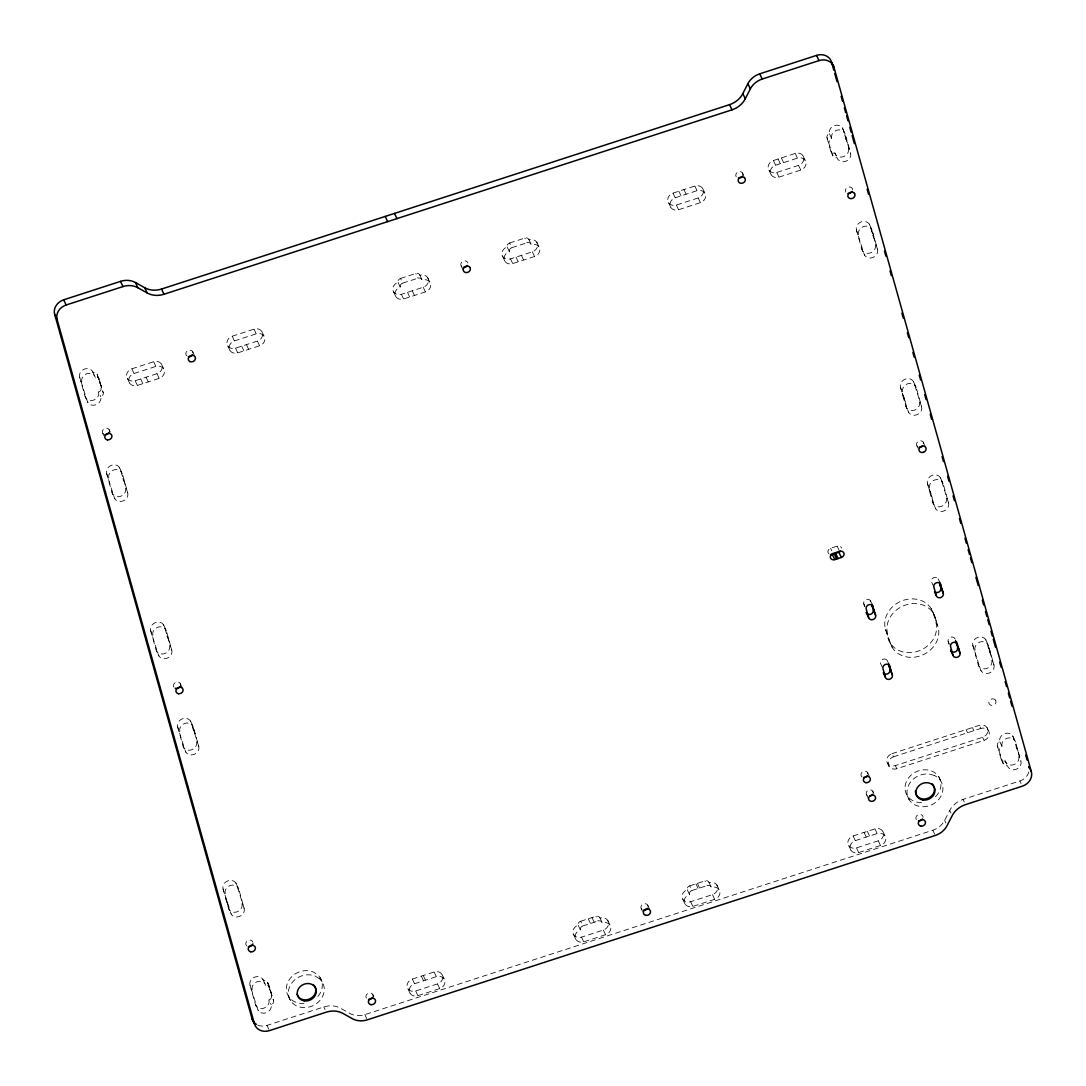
<?xml version="1.0" encoding="UTF-8"?>
<svg xmlns="http://www.w3.org/2000/svg" width="1086" height="1086" viewBox="0 0 1086 1086"><rect width="100%" height="100%" fill="white"/><g stroke="black" fill="none" stroke-linecap="round" stroke-linejoin="round"><path stroke-width="0.75" stroke-dasharray="5 3.75" d="M257.654 1025.062A12.652 10.955 -25.1 0 0 267.007 1025.401L323.818 1006.953A20.702 17.933 -25.1 0 1 340.597 1008.256L349.909 1013.482A18.408 15.937 -25.1 0 0 364.828 1014.636L932.833 830.233A18.408 15.937 -25.1 0 0 944.657 820.392L949.734 810.495A20.702 17.933 -25.1 0 1 963.051 799.418L1019.863 780.983A12.652 10.955 -25.1 0 0 1029.121 770.843M400.53 278.437L415.802 273.482A3.448 2.986 -25.1 0 1 419.888 275.301A7.127 6.177 -25.1 0 1 428.318 279.075A7.127 6.177 -25.1 0 1 423.228 287.233L401.413 294.32A7.127 6.177 -25.1 0 1 392.969 290.546A7.127 6.177 -25.1 0 1 398.06 282.387A3.448 2.986 -25.1 0 1 400.53 278.437L402.73 283.12A3.448 2.986 -25.1 0 0 400.259 287.071A7.127 6.177 -25.1 0 0 395.168 295.229A7.127 6.177 -25.1 0 0 403.598 299.003L425.427 291.917A7.127 6.177 -25.1 0 0 430.518 283.758A7.127 6.177 -25.1 0 0 422.087 279.984A3.448 2.986 -25.1 0 0 418.001 278.165L415.802 273.482M509.633 243.006L524.918 238.051A3.448 2.986 -25.1 0 1 528.991 239.884A7.127 6.177 -25.1 0 1 537.434 243.644A7.127 6.177 -25.1 0 1 532.344 251.816L510.515 258.889A7.127 6.177 -25.1 0 1 502.085 255.129A7.127 6.177 -25.1 0 1 507.176 246.956A3.448 2.986 -25.1 0 1 509.633 243.006L511.832 247.703A3.448 2.986 -25.1 0 0 509.375 251.653A7.127 6.177 -25.1 0 0 504.271 259.812A7.127 6.177 -25.1 0 0 512.714 263.586L534.529 256.5A7.127 6.177 -25.1 0 0 539.633 248.327A7.127 6.177 -25.1 0 0 531.19 244.567A3.448 2.986 -25.1 0 0 527.104 242.735L524.918 238.051M131.84 368.819L153.655 361.733A7.127 6.177 -25.1 0 1 162.099 365.507A7.127 6.177 -25.1 0 1 156.995 373.665L135.18 380.752A7.127 6.177 -25.1 0 1 126.736 376.978A7.127 6.177 -25.1 0 1 131.84 368.819L134.026 373.503A7.127 6.177 -25.1 0 0 128.935 381.675A7.127 6.177 -25.1 0 0 137.379 385.435L159.194 378.349A7.127 6.177 -25.1 0 0 164.285 370.19A7.127 6.177 -25.1 0 0 155.855 366.416L153.655 361.733M232.214 336.226L254.043 329.139A7.127 6.177 -25.1 0 1 262.473 332.913A7.127 6.177 -25.1 0 1 257.382 341.072L235.553 348.158A7.127 6.177 -25.1 0 1 227.123 344.398A7.127 6.177 -25.1 0 1 232.214 336.226L234.413 340.923A7.127 6.177 -25.1 0 0 229.322 349.081A7.127 6.177 -25.1 0 0 237.753 352.855L259.581 345.769A7.127 6.177 -25.1 0 0 264.672 337.597A7.127 6.177 -25.1 0 0 256.228 333.836L254.043 329.139M673.021 193.118L694.85 186.032A7.127 6.177 -25.1 0 1 703.28 189.806A7.127 6.177 -25.1 0 1 698.189 197.964L676.361 205.05A7.127 6.177 -25.1 0 1 667.931 201.277A7.127 6.177 -25.1 0 1 673.021 193.118L675.22 197.801A7.127 6.177 -25.1 0 0 670.13 205.973A7.127 6.177 -25.1 0 0 678.56 209.734L700.389 202.648A7.127 6.177 -25.1 0 0 705.479 194.489A7.127 6.177 -25.1 0 0 697.036 190.715L694.85 186.032M773.408 160.524L795.223 153.438A7.127 6.177 -25.1 0 1 803.667 157.212A7.127 6.177 -25.1 0 1 798.563 165.371L776.748 172.457A7.127 6.177 -25.1 0 1 768.304 168.697A7.127 6.177 -25.1 0 1 773.408 160.524L775.594 165.221A7.127 6.177 -25.1 0 0 770.503 173.38A7.127 6.177 -25.1 0 0 778.947 177.154L800.762 170.068A7.127 6.177 -25.1 0 0 805.853 161.895A7.127 6.177 -25.1 0 0 797.423 158.135L795.223 153.438M402.73 283.12L418.001 278.165M511.832 247.703L527.104 242.735M134.026 373.503L155.855 366.416M234.413 340.923L256.228 333.836M675.22 197.801L697.036 190.715M775.594 165.221L797.423 158.135M828.889 553.846A3.679 3.19 -25.1 0 1 830.614 548.254L837.17 546.122A3.679 3.19 -25.1 0 1 841.514 548.063M891.986 753.67L979.273 725.339A7.127 6.177 -25.1 0 1 987.717 729.1A7.127 6.177 -25.1 0 1 982.626 737.272L895.339 765.603A7.127 6.177 -25.1 0 1 886.895 761.843A7.127 6.177 -25.1 0 1 891.986 753.67L893.452 756.806A7.127 6.177 -25.1 0 0 888.362 764.965A7.127 6.177 -25.1 0 0 896.792 768.739L984.079 740.394A7.127 6.177 -25.1 0 0 989.183 732.235A7.127 6.177 -25.1 0 0 980.739 728.462L979.273 725.339M893.452 756.806L980.739 728.462M580.643 921.267L595.929 916.312A3.448 2.986 -25.1 0 1 600.001 918.132A7.127 6.177 -25.1 0 1 608.445 921.905A7.127 6.177 -25.1 0 1 603.354 930.064L581.526 937.15A7.127 6.177 -25.1 0 1 573.096 933.376A7.127 6.177 -25.1 0 1 578.186 925.218A3.448 2.986 -25.1 0 1 580.643 921.267L582.843 925.951A3.448 2.986 -25.1 0 0 580.386 929.901A7.127 6.177 -25.1 0 0 575.281 938.06A7.127 6.177 -25.1 0 0 583.725 941.833L605.54 934.747A7.127 6.177 -25.1 0 0 610.644 926.589A7.127 6.177 -25.1 0 0 602.201 922.815A3.448 2.986 -25.1 0 0 598.115 920.996L595.929 916.312M689.759 885.837L705.031 880.882A3.448 2.986 -25.1 0 1 709.117 882.701A7.127 6.177 -25.1 0 1 717.547 886.475A7.127 6.177 -25.1 0 1 712.457 894.633L690.642 901.719A7.127 6.177 -25.1 0 1 682.198 897.959A7.127 6.177 -25.1 0 1 687.289 889.787A3.448 2.986 -25.1 0 1 689.759 885.837L691.958 890.534A3.448 2.986 -25.1 0 0 689.488 894.484A7.127 6.177 -25.1 0 0 684.397 902.642A7.127 6.177 -25.1 0 0 692.827 906.416L714.656 899.33A7.127 6.177 -25.1 0 0 719.746 891.158A7.127 6.177 -25.1 0 0 711.316 887.398A3.448 2.986 -25.1 0 0 707.23 885.565L705.031 880.882M412.341 979.056L434.156 971.97A7.127 6.177 -25.1 0 1 442.599 975.744A7.127 6.177 -25.1 0 1 437.509 983.902L415.68 990.989A7.127 6.177 -25.1 0 1 407.25 987.228A7.127 6.177 -25.1 0 1 412.341 979.056L414.526 983.74A7.127 6.177 -25.1 0 0 409.436 991.912A7.127 6.177 -25.1 0 0 417.879 995.686L439.694 988.599A7.127 6.177 -25.1 0 0 444.785 980.427A7.127 6.177 -25.1 0 0 436.355 976.667L434.156 971.97M853.148 835.948L874.963 828.862A7.127 6.177 -25.1 0 1 883.407 832.636A7.127 6.177 -25.1 0 1 878.303 840.795L856.487 847.881A7.127 6.177 -25.1 0 1 848.044 844.107A7.127 6.177 -25.1 0 1 853.148 835.948L855.334 840.632A7.127 6.177 -25.1 0 0 850.243 848.79A7.127 6.177 -25.1 0 0 858.687 852.564L880.502 845.478A7.127 6.177 -25.1 0 0 885.592 837.32A7.127 6.177 -25.1 0 0 877.162 833.546L874.963 828.862M582.843 925.951L598.115 920.996M691.958 890.534L707.23 885.565M414.526 983.74L436.355 976.667M855.334 840.632L877.162 833.546M842.329 127.863L845.179 134.012L850.582 153.262A7.127 6.177 -25.1 0 1 845.478 161.42A7.127 6.177 -25.1 0 1 837.048 157.66A3.448 2.986 -25.1 0 1 832.962 155.827L826.989 137.664A3.448 2.986 -25.1 0 1 829.46 133.727A7.127 6.177 -25.1 0 1 834.55 125.555A7.127 6.177 -25.1 0 1 842.994 129.329L850.582 153.262M844.501 134.745L846.7 139.442M845.682 138.954L847.881 143.637M829.46 133.727L831.659 138.411A3.448 2.986 -25.1 0 0 829.188 142.361M869.289 224.096L872.153 230.246L877.542 249.495A7.127 6.177 -25.1 0 1 872.452 257.654A7.127 6.177 -25.1 0 1 864.008 253.88L856.42 229.947A7.127 6.177 -25.1 0 1 861.51 221.788A7.127 6.177 -25.1 0 1 869.954 225.562L877.542 249.495M871.189 229.96L873.388 234.657M826.989 137.664L830.763 151.144A3.448 2.986 -25.1 0 0 834.849 152.963L837.713 159.126M872.642 235.187L874.841 239.87M830.763 151.144L833.098 156.194M856.42 229.947L861.809 249.196L864.673 255.359M913.353 381.335L916.204 387.485L921.593 406.734A7.127 6.177 -25.1 0 1 916.503 414.893A7.127 6.177 -25.1 0 1 908.072 411.132L900.484 387.2A7.127 6.177 -25.1 0 1 905.575 379.028A7.127 6.177 -25.1 0 1 914.005 382.801L921.593 406.734M803.002 155.746L805.201 160.429M798.563 165.371L800.762 170.068M902.371 393.933L904.57 398.63M903.172 396.824L905.371 401.508M940.313 477.568L943.177 483.718L948.567 502.967A7.127 6.177 -25.1 0 1 943.476 511.126A7.127 6.177 -25.1 0 1 935.032 507.366L927.444 483.433A7.127 6.177 -25.1 0 1 932.535 475.261A7.127 6.177 -25.1 0 1 940.978 479.035L948.567 502.967M923.249 442.138L925.068 446.047M900.484 387.2L905.873 406.449L908.738 412.599M916.951 445.925L918.172 448.532M781.404 157.932L783.59 162.615M778.119 158.99L780.318 163.687M929.005 489.012L931.204 493.696M930.145 493.058L932.331 497.741M927.444 483.433L932.833 502.669L935.698 508.832M776.748 172.457L778.947 177.154M768.969 170.163L771.169 174.846M985.721 639.627L988.572 645.776L993.975 665.026A7.127 6.177 -25.1 0 1 988.884 673.184A7.127 6.177 -25.1 0 1 980.441 669.41L972.852 645.478A7.127 6.177 -25.1 0 1 977.943 637.319A7.127 6.177 -25.1 0 1 986.387 641.093L993.975 665.026M987.975 646.781L990.174 651.478M989.074 650.718L991.274 655.401M1012.681 735.846L1015.546 742.01L1020.935 761.259A7.127 6.177 -25.1 0 1 1015.844 769.417A7.127 6.177 -25.1 0 1 1007.401 765.644A3.448 2.986 -25.1 0 1 1003.328 763.825L997.355 745.661A3.448 2.986 -25.1 0 1 999.812 741.711A7.127 6.177 -25.1 0 1 1004.917 733.552A7.127 6.177 -25.1 0 1 1013.347 737.326L1020.935 761.259M938.073 578.743L939.634 582.096M972.852 645.478L978.242 664.727L981.106 670.89M1016.048 746.951L1018.234 751.634M742.471 172.959L743.693 175.565M933.865 586.969L931.435 581.77A3.679 3.19 -25.1 0 1 934.055 577.548A3.679 3.19 -25.1 0 1 938.413 579.503M1019.863 780.983L1021.084 783.576M999.812 741.711L1002.011 746.408A3.448 2.986 -25.1 0 0 999.554 750.345M997.355 745.661L1001.129 759.141A3.448 2.986 -25.1 0 0 1005.215 760.96L1008.066 767.123M955.137 639.165A3.679 3.19 -25.1 0 0 950.779 637.21A3.679 3.19 -25.1 0 0 948.146 641.432L949.978 645.342M931.109 608.445L933.308 613.128M987.052 727.634L988.518 730.756M933.458 613.658L938.087 627.002A25.304 21.91 -25.1 0 1 920.005 655.971A25.304 21.91 -25.1 0 1 890.072 642.586L885.457 629.242A25.304 21.91 -25.1 0 1 903.525 600.273A25.304 21.91 -25.1 0 1 933.458 613.658L938.087 627.002M934.164 616.156L936.363 620.839M1001.129 759.141L1003.45 764.191M982.626 737.272L984.079 740.394M972.432 727.566L973.898 730.688M966.106 729.616L967.558 732.738M702.615 188.34L704.814 193.023M698.189 197.964L700.389 202.648M683.936 189.575L686.135 194.258M885.457 629.242L890.072 642.586M678.872 191.217L681.071 195.901M870.429 600.707L871.637 603.314M890.235 643.116L892.434 647.799M963.051 799.418L964.273 802.025M837.17 546.122L839.6 551.335M870.768 601.468A3.679 3.19 -25.1 0 0 866.411 599.513A3.679 3.19 -25.1 0 0 863.777 603.735L866.221 608.934M676.361 205.05L678.56 209.734M887.14 660.369L888.362 662.976M938.752 776.721L940.693 780.888M830.614 548.254L831.835 550.846M668.596 202.756L670.781 207.44M949.734 810.495L950.956 813.102M882.334 667.293L880.502 663.397A3.679 3.19 -25.1 0 1 883.135 659.175A3.679 3.19 -25.1 0 1 887.479 661.13L888.701 665.46M944.657 820.392L945.879 822.998M932.833 830.233L934.666 834.143M895.339 765.603L896.792 768.739M907.258 795.644L909.199 799.812M887.561 763.309L889.027 766.431M867.497 772.499L869.329 776.395M872.723 791.165L873.945 793.771M866.628 794.83L868.461 798.739M882.742 831.17L884.927 835.853M878.303 840.795L880.502 845.478M867.334 831.347L869.519 836.03M864.049 832.405L866.248 837.089M856.487 847.881L858.687 852.564M848.709 845.573L850.908 850.27M536.769 242.178L538.968 246.861M528.868 239.504L531.19 244.567M532.344 251.816L534.529 256.5M521.429 255.346L523.628 260.043M516.026 257.111L518.226 261.794M507.176 246.956L509.375 251.653M510.515 258.889L512.714 263.586M502.75 256.595L504.936 261.278M461.211 266.002L463.043 269.912M716.896 885.009L719.081 889.692M427.653 277.595L429.852 282.292M708.982 882.334L711.316 887.398M712.457 894.633L714.656 899.33M419.753 274.934L422.087 279.984M423.228 287.233L425.427 291.917M697.402 883.366L699.588 888.049M695.963 883.828L698.162 888.511M412.313 290.776L414.513 295.46M407.494 292.338L409.68 297.035M687.289 889.787L689.488 894.484M690.642 901.719L692.827 906.416M398.06 282.387L400.259 287.071M401.413 294.32L403.598 299.003M682.863 899.425L685.062 904.109M393.634 292.012L395.833 296.709M647.636 905.059L649.469 908.955M641.337 908.833L642.559 911.439M607.78 920.426L609.979 925.123M599.879 917.765L602.201 922.815M603.354 930.064L605.54 934.747M591.992 917.575L594.191 922.272M588.286 918.783L590.485 923.467M578.186 925.218L580.386 929.901M581.526 937.15L583.725 941.833M573.761 934.842L575.947 939.539M261.807 331.447L264.007 336.131M257.382 341.072L259.581 345.769M246.468 344.615L248.667 349.312M241.703 346.176L243.888 350.859M235.553 348.158L237.753 352.855M227.788 345.864L229.988 350.547M192.561 351.484L194.38 355.394M161.434 364.041L163.619 368.724M441.934 974.278L444.133 978.961M156.995 373.665L159.194 378.349M437.509 983.902L439.694 988.599M146.094 377.209L148.28 381.892M423.241 975.513L425.44 980.21M421.341 976.138L423.526 980.821M140.691 378.96L142.877 383.657M135.18 380.752L137.379 385.435M415.68 990.989L417.879 995.686M127.401 378.457L129.601 383.141M407.902 988.694L410.101 993.378M97.129 374.222L103.238 392.738A3.448 2.986 -25.1 0 1 100.767 396.689A7.127 6.177 -25.1 0 1 95.677 404.861A7.127 6.177 -25.1 0 1 87.233 401.087L79.645 377.154A7.127 6.177 -25.1 0 1 84.749 368.996A7.127 6.177 -25.1 0 1 93.179 372.756A3.448 2.986 -25.1 0 1 97.265 374.589L103.238 392.738M98.134 377.67L100.319 382.367M99.152 381.322L101.351 386.005M92.514 371.29L95.378 377.453A3.448 2.986 -25.1 0 1 99.464 379.272M101.039 388.055A3.448 2.986 -25.1 0 1 98.568 392.005L100.767 396.689M109.075 429.513L110.297 432.119M372.674 994.314L373.896 996.921M119.487 467.523L122.338 473.672L127.727 492.922A7.127 6.177 -25.1 0 1 122.637 501.094A7.127 6.177 -25.1 0 1 114.206 497.32L106.618 473.387A7.127 6.177 -25.1 0 1 111.709 465.215A7.127 6.177 -25.1 0 1 120.139 468.989L127.727 492.922M102.776 433.3L103.998 435.907M79.645 377.154L85.047 396.404L87.898 402.553M122.84 478.614L125.039 483.297M364.828 1014.636L366.661 1018.546M106.618 473.387L112.007 492.637L114.872 498.786M163.538 624.762L166.402 630.925L171.792 650.175A7.127 6.177 -25.1 0 1 166.701 658.333A7.127 6.177 -25.1 0 1 158.257 654.559L150.669 630.627A7.127 6.177 -25.1 0 1 155.773 622.468A7.127 6.177 -25.1 0 1 164.203 626.228L171.792 650.175M166.905 635.853L169.09 640.55M320.085 977.576L322.04 981.744M180.208 683.379L182.638 688.578M190.512 720.995L193.362 727.158L198.752 746.394A7.127 6.177 -25.1 0 1 193.661 754.566A7.127 6.177 -25.1 0 1 185.231 750.793L177.642 726.86A7.127 6.177 -25.1 0 1 182.733 718.701A7.127 6.177 -25.1 0 1 191.163 722.462L198.752 746.394M323.818 1006.953L325.04 1009.559M192.385 726.819L194.584 731.516M150.669 630.627L156.072 649.876L158.923 656.025M193.036 729.127L195.236 733.824M177.642 726.86L183.032 746.109L185.896 752.259M235.906 883.054L238.771 889.203L244.16 908.453A7.127 6.177 -25.1 0 1 239.069 916.611A7.127 6.177 -25.1 0 1 230.639 912.851L223.051 888.918A7.127 6.177 -25.1 0 1 228.141 880.746A7.127 6.177 -25.1 0 1 236.572 884.52L244.16 908.453M288.591 996.5L290.546 1000.654M267.495 982.206L269.681 986.902M267.618 982.572L273.591 1000.735A3.448 2.986 -25.1 0 1 271.133 1004.686A7.127 6.177 -25.1 0 1 266.029 1012.844A7.127 6.177 -25.1 0 1 257.599 1009.084L250.011 985.151A7.127 6.177 -25.1 0 1 255.101 976.979A7.127 6.177 -25.1 0 1 263.545 980.753A3.448 2.986 -25.1 0 1 267.618 982.572L273.591 1000.735M269.016 987.554L271.215 992.237M269.504 989.319L271.704 994.002M225.739 898.543L227.938 903.226M226.825 902.385L229.01 907.068M262.88 979.287L265.731 985.436A3.448 2.986 -25.1 0 1 269.817 987.269M223.051 888.918L228.44 908.154L231.304 914.317M271.391 996.052A3.448 2.986 -25.1 0 1 268.934 1000.002L271.133 1004.686M267.007 1025.401L268.839 1029.311M250.011 985.151L255.4 1004.387L258.264 1010.55M948.146 641.432L948.96 644.31M863.777 603.735L864.592 606.612M641.894 909.471A3.679 3.19 -25.1 0 1 643.17 904.041A3.679 3.19 -25.1 0 1 648.084 906.647M173.909 687.153A3.679 3.19 -25.1 0 1 176.651 682.062A3.679 3.19 -25.1 0 1 180.507 685.823M246.78 945.879A3.679 3.19 -25.1 0 1 247.635 940.68A3.679 3.19 -25.1 0 1 252.862 942.227M366.376 998.102A3.679 3.19 -25.1 0 1 369.131 993.011A3.679 3.19 -25.1 0 1 372.987 996.772M916.299 819.563A3.679 3.19 -25.1 0 1 918.58 814.595A3.679 3.19 -25.1 0 1 923.046 817.378M317.886 996.405A18.408 15.937 -25.1 0 0 317.302 974.427L313.637 972.133A18.408 15.937 -25.1 0 0 287.071 984.242A18.408 15.937 -25.1 0 0 303.999 1003.369M935.467 796.676A18.408 15.937 -25.1 0 0 932.29 771.291L927.987 770.015A18.408 15.937 -25.1 0 0 905.222 785.531A18.408 15.937 -25.1 0 0 922.652 802.527M867.171 795.441A3.57 3.082 -25.1 0 1 868.406 790.187A3.57 3.082 -25.1 0 1 873.158 792.712M861.931 776.775A3.57 3.082 -25.1 0 1 863.18 771.508A3.57 3.082 -25.1 0 1 867.931 774.033M81.844 381.838A7.127 6.177 -25.1 0 1 86.934 373.679A7.127 6.177 -25.1 0 1 95.378 377.453M98.568 392.005A7.127 6.177 -25.1 0 1 93.477 400.164A7.127 6.177 -25.1 0 1 85.047 396.404M108.817 478.071A7.127 6.177 -25.1 0 1 113.908 469.912A7.127 6.177 -25.1 0 1 122.338 473.672M125.542 488.238A7.127 6.177 -25.1 0 1 120.451 496.397A7.127 6.177 -25.1 0 1 112.007 492.637M831.659 138.411A7.127 6.177 -25.1 0 1 836.749 130.239A7.127 6.177 -25.1 0 1 845.179 134.012M848.383 148.578A7.127 6.177 -25.1 0 1 843.293 156.737A7.127 6.177 -25.1 0 1 834.849 152.963M858.619 234.644A7.127 6.177 -25.1 0 1 863.709 226.472A7.127 6.177 -25.1 0 1 872.153 230.246M875.343 244.812A7.127 6.177 -25.1 0 1 870.253 252.97A7.127 6.177 -25.1 0 1 861.809 249.196M902.683 391.883A7.127 6.177 -25.1 0 1 907.774 383.725A7.127 6.177 -25.1 0 1 916.204 387.485M919.408 402.051A7.127 6.177 -25.1 0 1 914.317 410.209A7.127 6.177 -25.1 0 1 905.873 406.449M929.643 488.116A7.127 6.177 -25.1 0 1 934.734 479.958A7.127 6.177 -25.1 0 1 943.177 483.718M946.368 498.284A7.127 6.177 -25.1 0 1 941.277 506.443A7.127 6.177 -25.1 0 1 932.833 502.669M975.052 650.175A7.127 6.177 -25.1 0 1 980.142 642.002A7.127 6.177 -25.1 0 1 988.572 645.776M991.776 660.342A7.127 6.177 -25.1 0 1 986.685 668.501A7.127 6.177 -25.1 0 1 978.242 664.727M1002.011 746.408A7.127 6.177 -25.1 0 1 1007.102 738.236A7.127 6.177 -25.1 0 1 1015.546 742.01M1018.736 756.562A7.127 6.177 -25.1 0 1 1013.645 764.734A7.127 6.177 -25.1 0 1 1005.215 760.96M887.642 633.925A25.304 21.91 -25.1 0 1 905.724 604.956A25.304 21.91 -25.1 0 1 935.657 618.341M935.888 622.319A25.304 21.91 -25.1 0 1 917.819 651.274A25.304 21.91 -25.1 0 1 887.873 637.903M252.21 989.835A7.127 6.177 -25.1 0 1 257.301 981.676A7.127 6.177 -25.1 0 1 265.731 985.436M268.934 1000.002A7.127 6.177 -25.1 0 1 263.844 1008.161A7.127 6.177 -25.1 0 1 255.4 1004.387M225.236 893.602A7.127 6.177 -25.1 0 1 230.341 885.443A7.127 6.177 -25.1 0 1 238.771 889.203M241.974 903.769A7.127 6.177 -25.1 0 1 236.87 911.928A7.127 6.177 -25.1 0 1 228.44 908.154M179.828 731.543A7.127 6.177 -25.1 0 1 184.932 723.385A7.127 6.177 -25.1 0 1 193.362 727.158M196.566 741.711A7.127 6.177 -25.1 0 1 191.462 749.869A7.127 6.177 -25.1 0 1 183.032 746.109M152.868 635.31A7.127 6.177 -25.1 0 1 157.959 627.151A7.127 6.177 -25.1 0 1 166.402 630.925M169.592 645.478A7.127 6.177 -25.1 0 1 164.502 653.65A7.127 6.177 -25.1 0 1 156.072 649.876M852.564 189.874A3.679 3.19 -25.1 0 0 852.116 188.272L851.56 187.647A3.679 3.19 -25.1 0 0 845.818 192.059M742.783 175.403A3.679 3.19 -25.1 0 0 741.914 172.321L741.181 171.873A3.679 3.19 -25.1 0 0 736.172 176.733M917.507 446.55A3.679 3.19 -25.1 0 1 918.783 441.12A3.679 3.19 -25.1 0 1 923.697 443.726M461.781 266.64A3.679 3.19 -25.1 0 1 461.876 262.011A3.679 3.19 -25.1 0 1 466.953 261.59L467.509 262.228A3.679 3.19 -25.1 0 1 467.862 262.975M186.819 355.909A3.679 3.19 -25.1 0 1 188.095 350.479A3.679 3.19 -25.1 0 1 193.009 353.086M103.333 433.925A3.679 3.19 -25.1 0 1 105.057 428.332A3.679 3.19 -25.1 0 1 109.374 431.956M934.245 775.458L929.942 774.182A18.408 15.937 -25.1 0 0 907.19 794.653A18.408 15.937 -25.1 0 0 934.978 802.88A18.408 15.937 -25.1 0 0 934.245 775.458M319.257 978.595L315.592 976.3A18.408 15.937 -25.1 0 0 288.414 991.26A18.408 15.937 -25.1 0 0 312.116 1006.043A18.408 15.937 -25.1 0 0 319.257 978.595M995.563 700.226L995.007 699.601A3.679 3.19 -25.1 0 0 989.061 701.284A3.679 3.19 -25.1 0 0 992.658 705.357A3.679 3.19 -25.1 0 0 995.563 700.226"/><path stroke-width="1.5" d="M742.838 93.572L747.901 83.676A18.408 15.937 -25.1 0 1 759.738 73.834L816.55 55.386A12.652 10.955 -25.1 0 1 831.523 62.078L833.967 67.291L1031.347 771.698A12.652 10.955 -25.1 0 1 1022.306 786.183L965.495 804.631A20.702 17.933 -25.1 0 0 952.178 815.708L947.101 825.604A18.408 15.937 -25.1 0 1 935.277 835.446L367.258 1019.849A18.408 15.937 -25.1 0 1 352.353 1018.695L343.04 1013.469A20.702 17.933 -25.1 0 0 326.262 1012.166L269.45 1030.614A12.652 10.955 -25.1 0 1 254.477 1023.922L252.033 1018.709L54.653 314.302A12.652 10.955 -25.1 0 1 63.694 299.817L120.505 281.369A18.408 15.937 -25.1 0 1 135.424 282.523L144.737 287.749A20.702 17.933 -25.1 0 0 161.515 289.052L729.52 104.65A20.702 17.933 -25.1 0 0 742.838 93.572L745.267 98.785A20.702 17.933 -25.1 0 1 731.964 109.849L163.959 294.265A20.702 17.933 -25.1 0 1 147.18 292.962L137.868 287.736A18.408 15.937 -25.1 0 0 122.949 286.582L66.137 305.017A12.652 10.955 -25.1 0 0 57.096 319.501L254.477 1023.922M745.267 98.785L750.345 88.889A18.408 15.937 -25.1 0 1 762.182 79.047L818.993 60.599A12.652 10.955 -25.1 0 1 833.967 67.291M830.478 554.566A3.679 3.19 -25.1 0 0 832.351 554.403L838.894 552.285A3.679 3.19 -25.1 0 0 840.523 551.308M834.781 559.616L841.338 557.485A3.679 3.19 -25.1 0 0 843.958 553.276A3.679 3.19 -25.1 0 0 839.6 551.335L833.057 553.453A3.679 3.19 -25.1 0 0 830.423 557.675A3.679 3.19 -25.1 0 0 834.781 559.616L832.351 554.403M816.55 55.386L818.993 60.599M759.738 73.834L762.182 79.047M747.901 83.676L750.345 88.889M729.52 104.65L731.964 109.849M1031.347 771.698L1028.904 766.499A12.652 10.955 -25.1 0 1 1029.189 767.911M939.634 582.096L943.286 593.363A3.679 3.19 -25.1 0 1 940.652 597.585A3.679 3.19 -25.1 0 1 936.295 595.63L934.462 591.734M942.064 589.033L939.621 583.834L943.286 593.363M940.232 585.992L942.675 591.205M956.345 641.772L959.997 653.025A3.679 3.19 -25.1 0 1 957.363 657.247A3.679 3.19 -25.1 0 1 953.019 655.292L950.576 650.093M956.345 643.496L958.789 648.695M955.531 640.604L959.997 653.025M871.99 604.06L875.628 615.328A3.679 3.19 -25.1 0 1 873.008 619.549A3.679 3.19 -25.1 0 1 868.651 617.595L866.207 612.395A3.679 3.19 -25.1 0 0 866.547 613.142M874.42 610.997L871.977 605.798L875.628 615.328M838.894 552.285L841.338 557.485M888.701 663.722L892.353 674.99A3.679 3.19 -25.1 0 1 889.719 679.212A3.679 3.19 -25.1 0 1 885.361 677.257L883.542 673.361M891.131 670.659L888.701 665.46L892.353 674.99M835.623 553.344L838.053 558.557M834.224 553.792L836.668 559.005M394.49 213.413L396.933 218.625M385.218 216.426L387.661 221.639M161.515 289.052L163.959 294.265M144.737 287.749L147.18 292.962M135.424 282.523L137.868 287.736M120.505 281.369L122.949 286.582M63.694 299.817L66.137 305.017M54.653 314.302L57.096 319.501M831.523 62.078L833.804 70.237M834.727 73.495L837.007 81.64M841.121 96.328L842.492 101.215M844.324 107.731L845.682 112.632M846.605 115.89L847.976 120.777M849.795 127.306L851.166 132.193M852.089 135.451L854.37 143.61M867.157 189.263L868.528 194.163M884.52 251.233L885.891 256.12M890.004 270.794L891.375 275.681M901.882 313.189L903.253 318.089M907.367 332.764L908.738 337.651M912.851 352.326L914.222 357.213M919.245 375.159L920.616 380.046M924.729 394.72L926.1 399.607M930.213 414.282L931.584 419.182M942.091 456.69L943.462 461.577M947.576 476.252L948.947 481.139M953.06 495.813L954.431 500.714M959.454 518.646L960.825 523.533M964.938 538.208L966.309 543.109M968.142 549.625L969.499 554.525M970.422 557.783L971.794 562.67M975.907 577.345L978.187 585.503M982.301 600.178L983.672 605.065M985.491 611.594L986.862 616.481M987.785 619.739L989.156 624.64M990.975 631.156L992.346 636.043M993.269 639.315L995.55 647.46M999.663 662.134L1001.034 667.035M1005.147 681.709L1006.518 686.596M1008.337 693.126L1009.708 698.013M1010.632 701.271L1012.003 706.158M1025.7 755.082L1027.071 759.969M936.295 595.63L933.865 586.969A3.679 3.19 -25.1 0 1 936.499 582.761A3.679 3.19 -25.1 0 1 940.856 584.702M953.019 655.292L950.589 646.632A3.679 3.19 -25.1 0 1 953.223 642.423A3.679 3.19 -25.1 0 1 957.567 644.365M868.651 617.595L866.221 608.934A3.679 3.19 -25.1 0 1 868.854 604.726A3.679 3.19 -25.1 0 1 873.198 606.667M885.361 677.257L882.945 668.596A3.679 3.19 -25.1 0 1 885.565 664.388A3.679 3.19 -25.1 0 1 889.923 666.329M940.843 588.164A3.679 3.19 -25.1 0 1 934.761 591.816M957.553 647.826A3.679 3.19 -25.1 0 1 950.915 650.853M873.198 610.128A3.679 3.19 -25.1 0 1 867.103 613.78M647.568 908.317A3.679 3.19 -25.1 0 1 643.482 910.177M180.14 686.637A3.679 3.19 -25.1 0 1 175.199 688.239M252.821 943.91A3.679 3.19 -25.1 0 1 248.368 946.598M372.607 997.586A3.679 3.19 -25.1 0 1 368.534 999.446M922.53 819.048A3.679 3.19 -25.1 0 1 918.444 820.907M889.909 669.79A3.679 3.19 -25.1 0 1 883.271 672.818M872.655 794.328A3.57 3.082 -25.1 0 1 869.615 796.16A3.57 3.082 -25.1 0 0 871.148 801.332A3.57 3.082 -25.1 0 0 875.492 797.11A3.57 3.082 -25.1 0 0 869.696 796.174M867.429 775.662A3.57 3.082 -25.1 0 1 863.479 777.454M256.323 1024.356A12.652 10.955 -25.1 0 1 252.033 1018.709M852.048 191.543A3.679 3.19 -25.1 0 1 847.962 193.403M742.403 176.217A3.679 3.19 -25.1 0 1 738.331 178.077M922.584 446.129A3.679 3.19 -25.1 0 1 920.955 447.106L920.032 447.296A3.679 3.19 -25.1 0 1 919.095 447.269M467.442 265.486A3.679 3.19 -25.1 0 1 463.369 267.346M192.494 354.755A3.679 3.19 -25.1 0 1 188.407 356.615M109.007 432.785A3.679 3.19 -25.1 0 1 104.921 434.644M931.842 783.644A9.774 8.471 -25.1 0 1 928.435 798.061A9.774 8.471 -25.1 0 1 915.403 791.137M313.175 984.5A9.774 8.471 -25.1 0 1 310.908 998.319A9.774 8.471 -25.1 0 1 297.021 994.206M923.399 452.319L922.462 452.509A3.679 3.19 -25.1 0 1 919.313 448.124A3.679 3.19 -25.1 0 1 925.34 446.903A3.679 3.19 -25.1 0 1 923.399 452.319M107.365 439.844L106.509 439.586A3.679 3.19 -25.1 0 1 106.36 434.101A3.679 3.19 -25.1 0 1 111.912 435.757A3.679 3.19 -25.1 0 1 107.365 439.844M744.358 177.534L743.625 177.072A3.679 3.19 -25.1 0 0 738.181 180.072A3.679 3.19 -25.1 0 0 742.933 183.018A3.679 3.19 -25.1 0 0 744.358 177.534M189.982 361.57L189.249 361.109A3.679 3.19 -25.1 0 1 190.688 355.624A3.679 3.19 -25.1 0 1 195.426 358.584A3.679 3.19 -25.1 0 1 189.982 361.57M854.56 193.484L854.003 192.86A3.679 3.19 -25.1 0 0 848.044 194.543A3.679 3.19 -25.1 0 0 851.641 198.602A3.679 3.19 -25.1 0 0 854.56 193.484M469.953 267.428L469.396 266.803A3.679 3.19 -25.1 0 0 463.45 268.486A3.679 3.19 -25.1 0 0 467.048 272.545A3.679 3.19 -25.1 0 0 469.953 267.428M178.498 693.71A3.679 3.19 -25.1 0 0 182.991 689.338A3.679 3.19 -25.1 0 0 177.004 688.375A3.679 3.19 -25.1 0 0 178.498 693.71M250.812 951.798A3.679 3.19 -25.1 0 0 255.305 947.426A3.679 3.19 -25.1 0 0 249.318 946.463A3.679 3.19 -25.1 0 0 250.812 951.798M370.964 1004.659A3.679 3.19 -25.1 0 0 375.457 1000.287A3.679 3.19 -25.1 0 0 369.471 999.324A3.679 3.19 -25.1 0 0 370.964 1004.659M645.926 915.389A3.679 3.19 -25.1 0 0 650.419 911.018A3.679 3.19 -25.1 0 0 644.432 910.054A3.679 3.19 -25.1 0 0 645.926 915.389M920.887 826.12A3.679 3.19 -25.1 0 0 925.381 821.749A3.679 3.19 -25.1 0 0 919.394 820.785A3.679 3.19 -25.1 0 0 920.887 826.12M865.922 782.667A3.57 3.082 -25.1 0 0 870.266 778.431A3.57 3.082 -25.1 0 0 864.47 777.495A3.57 3.082 -25.1 0 0 865.922 782.667M922.788 799.975A9.774 8.471 -25.1 0 0 934.72 788.382A9.774 8.471 -25.1 0 0 918.824 785.816A9.774 8.471 -25.1 0 0 922.788 799.975M304.134 1000.83A9.774 8.471 -25.1 0 0 316.053 989.224A9.774 8.471 -25.1 0 0 300.157 986.658A9.774 8.471 -25.1 0 0 304.134 1000.83"/></g></svg>
